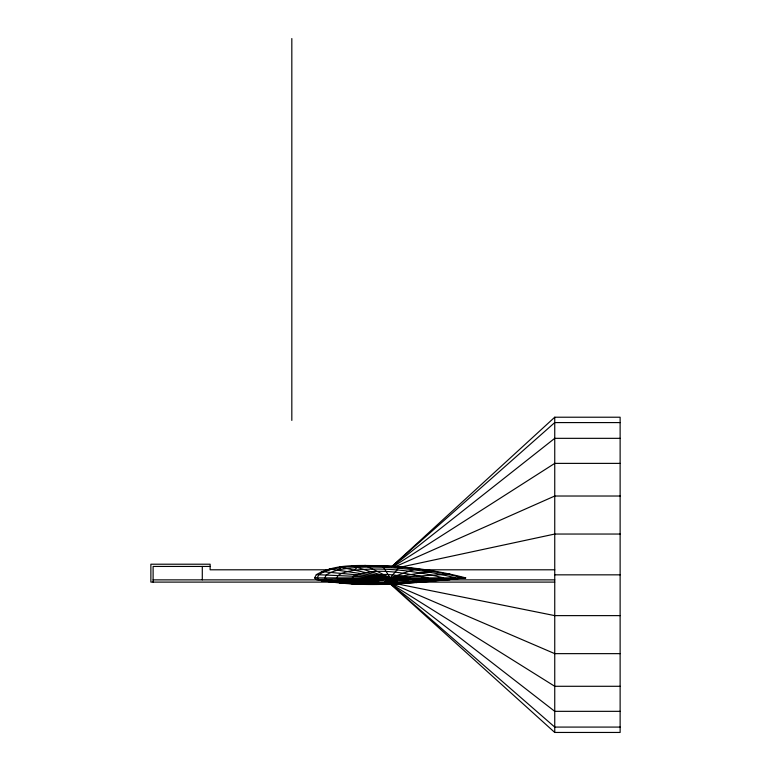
<?xml version="1.0" encoding="UTF-8"?>
<svg xmlns="http://www.w3.org/2000/svg" width="771" height="771" viewBox="0 0 771 771"><rect width="100%" height="100%" fill="white"/><g stroke="black" fill="none" stroke-linecap="round" stroke-linejoin="round"><path stroke-width="1.16" d="M314.626 577.893L316.341 574.636C336.108 563.244 360.481 565.75 382.435 565.663C410.509 566.907 438.497 570.752 465.694 577.893C416.34 582.616 365.387 589.198 316.341 579.522L314.626 577.893L465.694 577.893M399.783 566.724L390.165 577.893L382.435 584.004L380.093 584.004M354.554 570.183C384.334 567.07 414.615 570.675 443.576 577.893C408.678 581.238 372.644 585.883 337.958 579.04L336.754 577.893L337.958 575.59L341.524 573.441L347.181 571.6L354.554 570.183L357.069 567.36C390.174 566.01 423.491 569.605 455.574 577.893C412.832 581.989 368.711 587.685 326.229 579.3L324.745 577.893L326.229 575.07C335.231 568.988 346.613 568.564 357.069 567.36M391.784 566.56L554.744 417.217L620.125 417.217L620.125 732.45L554.744 732.45L389.114 582.905L554.744 727.082L620.125 727.082M391.841 566.618L554.744 422.585L620.125 422.585M392.94 566.087L554.744 438.333L620.125 438.333M337.515 570.183L341.524 567.36C382.204 563.109 423.558 568.034 463.12 577.893C415.453 582.462 366.235 588.813 318.857 579.464L317.199 577.893L318.857 574.742L323.714 571.812L331.443 569.297L341.524 567.36M393.287 566.579L554.744 463.381L620.125 463.381M394.81 566.887L554.744 496.023L620.125 496.023M416.889 568.497L390.165 577.893L364.982 584.187M401.142 567.032L554.744 534.043L620.125 534.043M433.649 570.964L351.952 583.975L355.47 583.975M384.7 582.221L394.974 580.679L427.924 577.893C403.869 573.104 376.759 566.704 353.253 576.265L352.395 577.893L353.253 578.703C366.813 582.211 381.105 580.785 394.974 580.679M339.809 583.339L390.165 577.893L449.956 574.096M364.982 565.307L390.165 577.893L399.455 583.281L413.304 581.96M329.371 582.346L390.165 577.893L449.956 579.792M321.372 581.035L390.165 577.893L433.649 581.353M364.982 580.621L330.586 580.621M316.341 579.522L390.165 577.893L416.889 582.587M210.136 566.444L153.111 566.444L153.111 582.105M329.246 569.798L210.136 569.798L210.136 564.208L150.875 564.208L150.875 582.105L331.453 582.105M422.662 569.798L554.744 569.798M554.744 574.838L620.125 574.838M153.111 579.869L318.972 579.869M445.281 579.869L554.744 579.869M416.976 582.105L554.744 582.105M620.125 615.624L554.744 615.624L394.087 583.281M620.125 653.644L554.744 653.644L390.425 583.049M620.125 686.286L554.744 686.286L390.251 583.368M620.125 711.334L554.744 711.334L390.126 583.58M316.341 574.636L390.165 577.893L382.435 565.663M321.372 571.6L390.165 577.893L351.952 565.731M329.371 568.988L390.165 577.893L339.809 566.993M554.744 417.217L554.744 732.45M291.824 38.55L291.824 420.407M202.291 566.444L202.291 579.869M371.053 577.045L371.053 578.317C383.746 580.814 396.94 579.117 409.709 577.893C397.258 575.407 383.216 572.101 371.053 577.045"/></g></svg>
